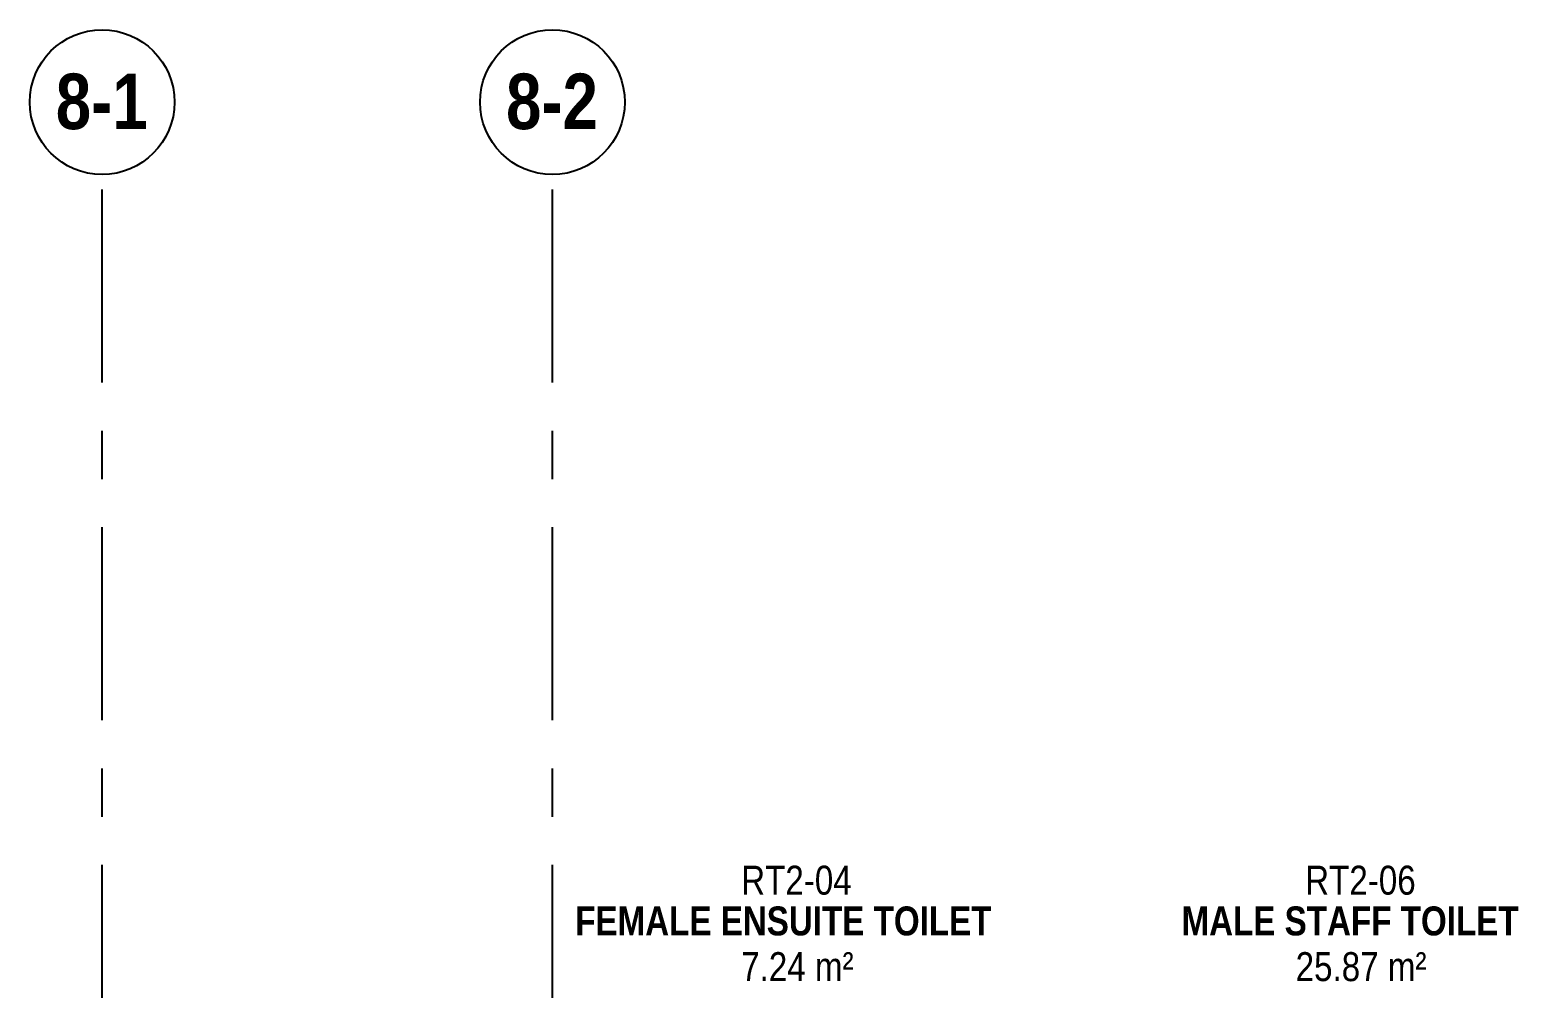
# Model space of a CAD drawing. Header units: millimetres. Extents: x -92759 to 184353, y -15225 to 86714.
# Drawn here: x 51851 to 61107, y 80034 to 85993 of the extents above; entities that cross this region are included whole.
import ezdxf

# ---------------------------------------------------------------- set-up
doc = ezdxf.new("R2010")
doc.units = ezdxf.units.MM
doc.linetypes.add('IDA - Grid Line', pattern=[2100, 1200, -300, 300, -300])
for name, color, linetype in [('0-1', 9, 'Continuous'), ('A-_ROOMNAME_A', 8, 'Continuous'), ('S-_ANOTGRID_E', 8, 'Continuous')]:
    doc.layers.add(name, color=color, linetype=linetype)
doc.layers.add('S-_ANOTGRID_E-1', color=9, linetype='IDA - Grid Line', true_color=0x808080)
doc.styles.add('Arial Narrow_2', font='ARIALN.TTF', dxfattribs={"height": 225})
doc.styles.add('Arial Narrow_B', font='ARIALNB.TTF', dxfattribs={"height": 345})
doc.styles.add('Arial Narrow_B_1', font='ARIALNB.TTF', dxfattribs={"height": 300})

# ---------------------------------------------------------------- blocks, each defined once
blk = doc.blocks.new('Grid - 3_0mm Dia-7015051-BLK8_RHH_2ND STOREY PLAN')
at = {"layer": 'S-_ANOTGRID_E'}
blk.add_circle((0, 0), 3, dxfattribs=at)
blk = doc.blocks.new('A$C3019c3af')
at = {"layer": 'S-_ANOTGRID_E-1'}
for p, q in [((-30400, -20341.4), (-30400, 52351.8)), ((-27600, -20341.4), (-27600, 52351.8))]:
    blk.add_line(p, q, dxfattribs=at)
at = {"layer": 'S-_ANOTGRID_E', "xscale": 149.9999999999999, "yscale": 149.9999999999999, "zscale": 149.9999999999999}
for p in [(-30400, 52801.8), (-27600, 52801.8)]:
    blk.add_blockref('Grid - 3_0mm Dia-7015051-BLK8_RHH_2ND STOREY PLAN', p, dxfattribs=at)
at = {"layer": 'A-_ROOMNAME_A', "char_height": 180, "attachment_point": 1}
for s, insert, width, style in [('RT2-04', (-26426.4, 48054.1), 877.848, 'Arial Narrow_2'), ('RT2-06', (-22919.4, 48054.1), 877.848, 'Arial Narrow_2'), ('FEMALE ENSUITE TOILET', (-27458.4, 47800.7), 3379.113, 'Arial Narrow_B_1'), ('MALE STAFF TOILET', (-23688.2, 47800.7), 2741.771, 'Arial Narrow_B_1'), ('7.24 m²', (-26426.4, 47516.6), 877.848, 'Arial Narrow_2'), ('25.87 m²', (-22978.7, 47516.6), 1022.152, 'Arial Narrow_2')]:
    blk.add_mtext(s, dxfattribs=dict(at, insert=insert, width=width, style=style))
at = {"layer": 'S-_ANOTGRID_E', "char_height": 345, "width": 685.443, "attachment_point": 1, "style": 'Arial Narrow_B'}
for s, insert in [('8-1', (-30688.2, 52979.1)), ('8-2', (-27888.2, 52979.1))]:
    blk.add_mtext(s, dxfattribs=dict(at, insert=insert))

msp = doc.modelspace()

# ---------------------------------------------------------------- block references
at = {"layer": '0-1'}
msp.add_blockref('A$C3019c3af', (82701.1, 32741.2), dxfattribs=at)

doc.saveas('drawing.dxf')
